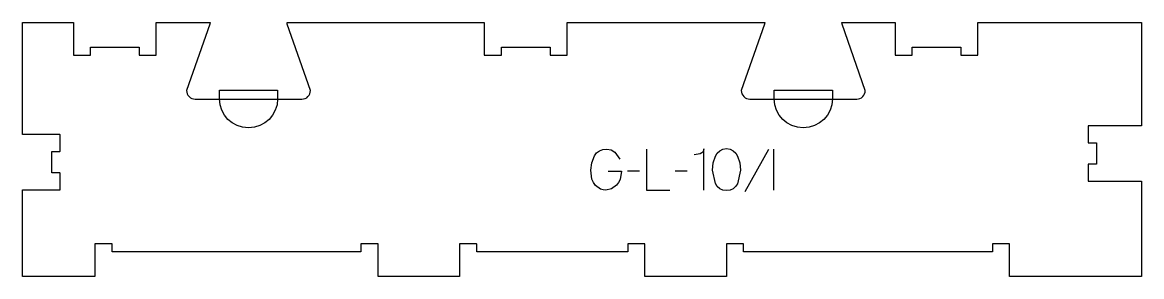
# Model space of a CAD drawing. Header units: millimetres. Extents: x -413 to 404, y -93 to 92.
import ezdxf

# ---------------------------------------------------------------- set-up
doc = ezdxf.new("R2010")
doc.units = ezdxf.units.MM
for name, color, linetype, true_color in [('1_ANYTOOL_1MMDEEP_LABELS_S', 2, 'Continuous', 0xffff00), ('4_ANYTOOL_CUTTHROUGH_OUTSI', 5, 'Continuous', 0x0000ff), ('5_ANYTOOL_HALF_MILL_9MM_IN', 3, 'Continuous', 0x00ff00)]:
    doc.layers.add(name, color=color, linetype=linetype, true_color=true_color)

msp = doc.modelspace()

# ---------------------------------------------------------------- linework, layer by layer
at = {"layer": '1_ANYTOOL_1MMDEEP_LABELS_S'}
for p, q in [((135.43, 0), (135.43, -30)), ((131.91, -0.47), (114.73, -31.24)), ((37.67, -16.11), (28.89, -16.2)), ((72.56, -16.11), (63.77, -16.2))]:
    msp.add_line(p, q, dxfattribs=at)
for points in [[(14.79, -16.2), (24.56, -16.24), (23.54, -22.17), (22.4, -24.53), (20.83, -26.49), (17.15, -29.13), (13.16, -30.04), (11.12, -29.84), (9.18, -29.19), (5.57, -26.53), (4.07, -24.51), (3, -22), (2.14, -15.51), (2.81, -10.18), (4.8, -5.06), (6.38, -2.84), (8.41, -1.26), (10.9, -0.32), (13.84, 0), (17.1, -0.57), (19.67, -2.27), (23.36, -7.41)], [(42.81, 0), (42.81, -30), (59.91, -30)], [(84.69, -30), (84.69, 0.04), (84.41, -1.09), (83.88, -2.04), (83.1, -2.8), (82.07, -3.39), (77.7, -4.33)]]:
    msp.add_lwpolyline(points, dxfattribs=at)
msp.add_lwpolyline([(101.19, 0.26), (103.93, -0.13), (106.16, -1.29), (107.92, -3), (109.29, -5.14), (110.87, -10.2), (111.34, -15.39), (109.2, -25.29), (107.91, -27.46), (106.15, -29.01), (103.9, -29.95), (101.19, -30.26), (98.49, -29.94), (96.26, -29), (94.5, -27.44), (93.21, -25.24), (91.11, -15.34), (91.54, -10.16), (93.17, -5.1), (94.52, -2.99), (96.26, -1.29), (98.47, -0.13)], close=True, dxfattribs=at)
at = {"layer": '4_ANYTOOL_CUTTHROUGH_OUTSI'}
msp.add_lwpolyline([(-275.92, 92.4), (-276.16, 91.01), (-293.05, 42.73), (-293.07, 42.65, 0.414214), (-286.82, 36.4), (-208.82, 36.4, 0.414214), (-202.57, 42.65), (-202.58, 42.73), (-219.48, 91.02), (-219.71, 92.4), (-75.64, 92.4), (-75.64, 68.65, 0.414214), (-75.39, 68.4), (-63.39, 68.4, 0.414214), (-63.14, 68.65), (-63.14, 74.4), (-27.64, 74.4), (-27.64, 68.65, 0.414214), (-27.39, 68.4), (-15.39, 68.4, 0.414214), (-15.14, 68.65), (-15.14, 92.4), (129.17, 92.4), (128.94, 91.01), (112.04, 42.73), (112.03, 42.65, 0.414214), (118.28, 36.4), (196.28, 36.4, 0.414214), (202.53, 42.65), (202.51, 42.73), (185.61, 91.02), (185.38, 92.4), (224.36, 92.4), (224.36, 68.65, 0.414214), (224.61, 68.4), (236.61, 68.4, 0.414214), (236.86, 68.65), (236.86, 74.4), (272.36, 74.4), (272.36, 68.65, 0.414214), (272.61, 68.4), (284.61, 68.4, 0.414214), (284.86, 68.65), (284.86, 92.4), (404.36, 92.4), (404.35, 17.03), (365.6, 17.03, 0.414366), (365.35, 16.78), (365.36, 4.78, 0.414061), (365.61, 4.53), (371.35, 4.53), (371.35, -10.97), (365.61, -10.97, 0.414061), (365.36, -11.22), (365.35, -23.22, 0.414366), (365.6, -23.47), (404.35, -23.47), (404.36, -93.1), (307.93, -93.1), (307.93, -69.35, 0.414214), (307.68, -69.1), (295.68, -69.1, 0.414214), (295.43, -69.35), (295.43, -75.1), (113.69, -75.1), (113.69, -69.35, 0.414214), (113.44, -69.1), (101.44, -69.1, 0.414214), (101.19, -69.35), (101.19, -93.1), (41.69, -93.1), (41.69, -69.35, 0.414214), (41.44, -69.1), (29.44, -69.1, 0.414214), (29.19, -69.35), (29.19, -75.1), (-81.21, -75.1), (-81.21, -69.35, 0.414214), (-81.46, -69.1), (-93.46, -69.1, 0.414214), (-93.71, -69.35), (-93.71, -93.1), (-153.21, -93.1), (-153.21, -69.35, 0.414214), (-153.46, -69.1), (-165.46, -69.1, 0.414214), (-165.71, -69.35), (-165.71, -75.1), (-347.45, -75.1), (-347.45, -69.35, 0.414214), (-347.7, -69.1), (-359.7, -69.1, 0.414214), (-359.95, -69.35), (-359.95, -93.1), (-412.95, -93.1), (-412.95, -29.88), (-385.69, -29.88, 0.414366), (-385.44, -29.63), (-385.45, -17.63, 0.414061), (-385.7, -17.38), (-391.44, -17.38), (-391.44, -1.88), (-385.7, -1.88, 0.414061), (-385.45, -1.63), (-385.44, 10.37, 0.414366), (-385.69, 10.62), (-412.95, 10.62), (-412.95, 92.4), (-375.64, 92.4), (-375.64, 68.65, 0.414214), (-375.39, 68.4), (-363.39, 68.4, 0.414214), (-363.14, 68.65), (-363.14, 74.4), (-327.64, 74.4), (-327.64, 68.65, 0.414214), (-327.39, 68.4), (-315.39, 68.4, 0.414214), (-315.14, 68.65), (-315.14, 92.4)], format="xyb", close=True, dxfattribs=at)
at = {"layer": '5_ANYTOOL_HALF_MILL_9MM_IN'}
for points in [[(-226.57, 36.65, -1), (-269.07, 36.65), (-269.07, 42.9), (-226.57, 42.9)], [(178.53, 36.65, -1), (136.03, 36.65), (136.03, 42.9), (178.53, 42.9)]]:
    msp.add_lwpolyline(points, format="xyb", close=True, dxfattribs=at)

doc.saveas('drawing.dxf')
